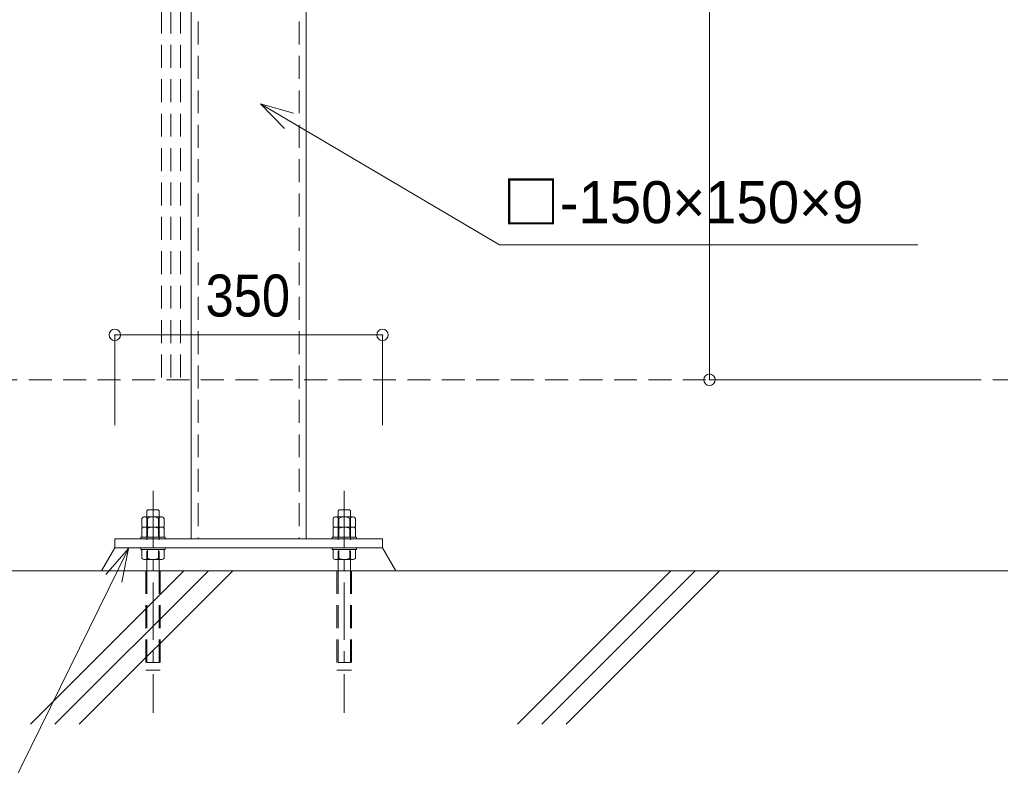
# Model space of a CAD drawing. Units: millimetres at full size, sheet at 1:15; details may follow other scales. Extents: x -31727 to 34047, y 3005 to 21987.
# Drawn here: x -3945 to -2663, y 15775 to 16751 of the extents above; entities that cross this region are included whole.
import ezdxf
from ezdxf.enums import TextEntityAlignment as Align

# ---------------------------------------------------------------- set-up
doc = ezdxf.new("R2010")
doc.units = ezdxf.units.MM
doc.header["$LTSCALE"] = 15
doc.header["$PDMODE"] = 32
doc.header["$PDSIZE"] = 15
doc.linetypes.add('CHAIN1', pattern=[8, 5, -1, 1, -1])
doc.linetypes.add('DASHED2', pattern=[3, 2, -1])
doc.layers.add('4-0', color=5, linetype='Continuous', lineweight=9)
doc.styles.add('Ｄ ゴシック', font='')
doc.styles.get('Ｄ ゴシック').set_extended_font_data('Ｄ ゴシック')

msp = doc.modelspace()

# ---------------------------------------------------------------- linework, layer by layer
at = {"layer": '4-0', "color": 7, "lineweight": 18}
for p, q in [((-3720.93, 17607.68), (-3720.93, 16071.68)), ((-3570.93, 17607.68), (-3570.93, 16071.68)), ((-3820.93, 16071.68), (-3820.93, 16059.68)), ((-3820.93, 16071.68), (-3470.93, 16071.68)), ((-3470.93, 16071.68), (-3470.93, 16059.68)), ((-3820.93, 16059.68), (-3470.93, 16059.68))]:
    msp.add_line(p, q, dxfattribs=at)
at = {"layer": '4-0', "color": 7, "linetype": 'DASHED2', "lineweight": 18}
for p, q in [((-3711.93, 17603.18), (-3711.93, 16071.68)), ((-3579.93, 17603.18), (-3579.93, 16071.68))]:
    msp.add_line(p, q, dxfattribs=at)
at = {"layer": '4-0', "color": 1, "linetype": 'DASHED2', "lineweight": 5}
for p, q in [((-3759.93, 17437.68), (-3759.93, 16279.68)), ((-3747.43, 17437.68), (-3747.43, 16279.68)), ((-3734.93, 17437.68), (-3734.93, 16279.68))]:
    msp.add_line(p, q, dxfattribs=at)
at = {"layer": '4-0', "color": 3}
for p, q in [((-3043.63, 16279.68), (-3043.63, 17437.68)), ((-3820.93, 16338.29), (-3470.93, 16338.29)), ((-3820.93, 16338.29), (-3820.93, 16220.44)), ((-3470.93, 16338.29), (-3470.93, 16220.44)), ((-3043.63, 16279.68), (-2691.19, 16279.68)), ((-4563.31, 16029.68), (804.07, 16029.68))]:
    msp.add_line(p, q, dxfattribs=at)
at = {"layer": '4-0'}
for p, q in [((-3318.11, 16456.24), (-3630.47, 16640.61)), ((-3630.47, 16640.61), (-3587.12, 16628.55)), ((-3630.47, 16640.61), (-3598.96, 16608.49)), ((-3318.11, 16456.24), (-2771.35, 16456.24)), ((-3778.93, 16108.34), (-3777.6, 16109.68)), ((-3778.93, 16100.34), (-3778.93, 16108.34)), ((-3762.93, 16108.34), (-3762.93, 16100.34)), ((-3528.93, 16108.34), (-3527.6, 16109.68)), ((-3528.93, 16100.34), (-3528.93, 16108.34)), ((-3512.93, 16108.34), (-3512.93, 16100.34)), ((-3785.53, 16098.23), (-3785.53, 16087.01)), ((-3781.88, 16100.34), (-3759.99, 16100.34)), ((-3778.22, 16098.23), (-3778.22, 16087.01)), ((-3763.65, 16098.23), (-3763.65, 16087.01)), ((-3756.33, 16098.23), (-3756.33, 16087.01)), ((-3535.53, 16098.23), (-3535.53, 16087.01)), ((-3531.88, 16100.34), (-3509.99, 16100.34)), ((-3528.22, 16098.23), (-3528.22, 16087.01)), ((-3513.65, 16098.23), (-3513.65, 16087.01)), ((-3506.33, 16098.23), (-3506.33, 16087.01)), ((-3785.53, 16087.01), (-3756.33, 16087.01)), ((-3785.53, 16084.9), (-3785.53, 16073.68)), ((-3781.88, 16087.01), (-3759.99, 16087.01)), ((-3778.22, 16084.9), (-3778.22, 16073.68)), ((-3763.65, 16084.9), (-3763.65, 16073.68)), ((-3756.33, 16084.9), (-3756.33, 16073.68)), ((-3535.53, 16087.01), (-3506.33, 16087.01)), ((-3535.53, 16084.9), (-3535.53, 16073.68)), ((-3531.88, 16087.01), (-3509.99, 16087.01)), ((-3528.22, 16084.9), (-3528.22, 16073.68)), ((-3513.65, 16084.9), (-3513.65, 16073.68)), ((-3506.33, 16084.9), (-3506.33, 16073.68)), ((-3754.93, 16073.68), (-3786.93, 16073.68)), ((-3786.93, 16073.68), (-3786.93, 16071.68)), ((-3754.93, 16071.68), (-3786.93, 16071.68)), ((-3785.53, 16073.68), (-3756.33, 16073.68)), ((-3754.93, 16071.68), (-3754.93, 16073.68)), ((-3504.93, 16073.68), (-3536.93, 16073.68)), ((-3536.93, 16073.68), (-3536.93, 16071.68)), ((-3504.93, 16071.68), (-3536.93, 16071.68)), ((-3535.53, 16073.68), (-3506.33, 16073.68)), ((-3504.93, 16071.68), (-3504.93, 16073.68)), ((-4026.97, 15602.95), (-3803.05, 16058.87)), ((-3803.05, 16058.87), (-3832.67, 16024.99)), ((-3803.05, 16058.87), (-3811.76, 16014.72)), ((-3754.93, 16059.68), (-3786.93, 16059.68)), ((-3786.93, 16059.68), (-3786.93, 16057.68)), ((-3754.93, 16057.68), (-3786.93, 16057.68)), ((-3785.53, 16059.68), (-3756.33, 16059.68)), ((-3785.53, 16046.45), (-3785.53, 16057.68)), ((-3785.53, 16057.68), (-3756.33, 16057.68)), ((-3778.22, 16046.45), (-3778.22, 16057.68)), ((-3763.65, 16046.45), (-3763.65, 16057.68)), ((-3756.33, 16046.45), (-3756.33, 16057.68)), ((-3754.93, 16057.68), (-3754.93, 16059.68)), ((-3504.93, 16059.68), (-3536.93, 16059.68)), ((-3536.93, 16059.68), (-3536.93, 16057.68)), ((-3504.93, 16057.68), (-3536.93, 16057.68)), ((-3535.53, 16059.68), (-3506.33, 16059.68)), ((-3535.53, 16046.45), (-3535.53, 16057.68)), ((-3535.53, 16057.68), (-3506.33, 16057.68)), ((-3528.22, 16046.45), (-3528.22, 16057.68)), ((-3513.65, 16046.45), (-3513.65, 16057.68)), ((-3506.33, 16046.45), (-3506.33, 16057.68)), ((-3504.93, 16057.68), (-3504.93, 16059.68)), ((-3781.88, 16044.34), (-3759.99, 16044.34)), ((-3778.93, 16044.34), (-3778.93, 16029.68)), ((-3762.93, 16044.34), (-3762.93, 16029.68)), ((-3531.88, 16044.34), (-3509.99, 16044.34)), ((-3528.93, 16044.34), (-3528.93, 16029.68)), ((-3512.93, 16044.34), (-3512.93, 16029.68))]:
    msp.add_line(p, q, dxfattribs=at)
at = {"layer": '4-0', "color": 3, "linetype": 'DASHED2'}
for p, q in [((-4563.31, 16279.68), (804.07, 16279.68)), ((-3780.43, 16029.68), (-3780.43, 15899.68)), ((-3761.43, 16029.68), (-3761.43, 15899.68)), ((-3530.43, 16029.68), (-3530.43, 15899.68)), ((-3511.43, 16029.68), (-3511.43, 15899.68)), ((-3761.43, 15899.68), (-3780.43, 15899.68)), ((-3511.43, 15899.68), (-3530.43, 15899.68))]:
    msp.add_line(p, q, dxfattribs=at)
at = {"layer": '4-0', "color": 4, "linetype": 'CHAIN1'}
for p, q in [((-3770.93, 16134.42), (-3770.93, 15843.79)), ((-3520.93, 16134.42), (-3520.93, 15843.79))]:
    msp.add_line(p, q, dxfattribs=at)
at = {"layer": '4-0', "linetype": 'DASHED2'}
for p, q in [((-3778.93, 16100.34), (-3778.93, 16044.34)), ((-3762.93, 16100.34), (-3762.93, 16044.34)), ((-3528.93, 16100.34), (-3528.93, 16044.34)), ((-3512.93, 16100.34), (-3512.93, 16044.34)), ((-3778.93, 16029.68), (-3778.93, 15909.68)), ((-3762.93, 16029.68), (-3762.93, 15909.68)), ((-3528.93, 16029.68), (-3528.93, 15909.68)), ((-3512.93, 16029.68), (-3512.93, 15909.68)), ((-3762.93, 15909.68), (-3778.93, 15909.68)), ((-3512.93, 15909.68), (-3528.93, 15909.68))]:
    msp.add_line(p, q, dxfattribs=at)
at = {"layer": '4-0', "color": 1, "lineweight": 5}
for p, q in [((-3820.93, 16059.68), (-3838.25, 16029.68)), ((-3470.93, 16059.68), (-3453.61, 16029.68)), ((-3930.96, 15829.14), (-3730.42, 16029.68)), ((-3899.14, 15829.14), (-3698.6, 16029.68)), ((-3867.32, 15829.14), (-3666.78, 16029.68)), ((-3294.57, 15829.14), (-3094.03, 16029.68)), ((-3262.75, 15829.14), (-3062.21, 16029.68)), ((-3230.93, 15829.14), (-3030.39, 16029.68))]:
    msp.add_line(p, q, dxfattribs=at)
at = {"layer": '4-0'}
for points in [[(-3777.6, 16109.68), (-3764.27, 16109.68), (-3762.93, 16108.34)], [(-3527.6, 16109.68), (-3514.27, 16109.68), (-3512.93, 16108.34)]]:
    msp.add_lwpolyline(points, dxfattribs=at)
for centre, radius, start, end in [((-3781.88, 16096.12), 4.22, 29.99998, 150), ((-3770.93, 16086.71), 13.63, 57.68597, 122.31401), ((-3759.99, 16096.12), 4.22, 29.99998, 150), ((-3531.88, 16096.12), 4.22, 29.99998, 150), ((-3520.93, 16086.71), 13.63, 57.68597, 122.31401), ((-3509.99, 16096.12), 4.22, 29.99998, 150), ((-3781.88, 16082.79), 4.22, 29.99998, 150), ((-3770.93, 16073.38), 13.63, 57.68597, 122.31401), ((-3759.99, 16082.79), 4.22, 29.99998, 150), ((-3531.88, 16082.79), 4.22, 29.99998, 150), ((-3520.93, 16073.38), 13.63, 57.68597, 122.31401), ((-3509.99, 16082.79), 4.22, 29.99998, 150), ((-3781.88, 16048.57), 4.22, 210, 330.00002), ((-3770.93, 16057.97), 13.63, 237.68599, 302.31403), ((-3759.99, 16048.57), 4.22, 210, 330.00002), ((-3531.88, 16048.57), 4.22, 210, 330.00002), ((-3520.93, 16057.97), 13.63, 237.68599, 302.31403), ((-3509.99, 16048.57), 4.22, 210, 330.00002)]:
    msp.add_arc(centre, radius, start, end, dxfattribs=at)
at = {"layer": '4-0', "color": 3}
for p in [(-3820.93, 16338.29), (-3470.93, 16338.29), (-3043.63, 16279.68)]:
    msp.add_point(p, dxfattribs=at)

# ---------------------------------------------------------------- texts
at = {"layer": '4-0', "color": 3, "style": 'Ｄ ゴシック'}
msp.add_text('□-150×150×9', height=54.99, dxfattribs=at).set_placement((-3314.21, 16467.95), align=Align.BOTTOM_LEFT)
at = {"layer": '4-0', "color": 3, "style": 'Ｄ ゴシック', "width": 0.9}
msp.add_text('350', height=54.99, dxfattribs=at).set_placement((-3702.18, 16345.79), align=Align.BOTTOM_LEFT)

doc.saveas('drawing.dxf')
